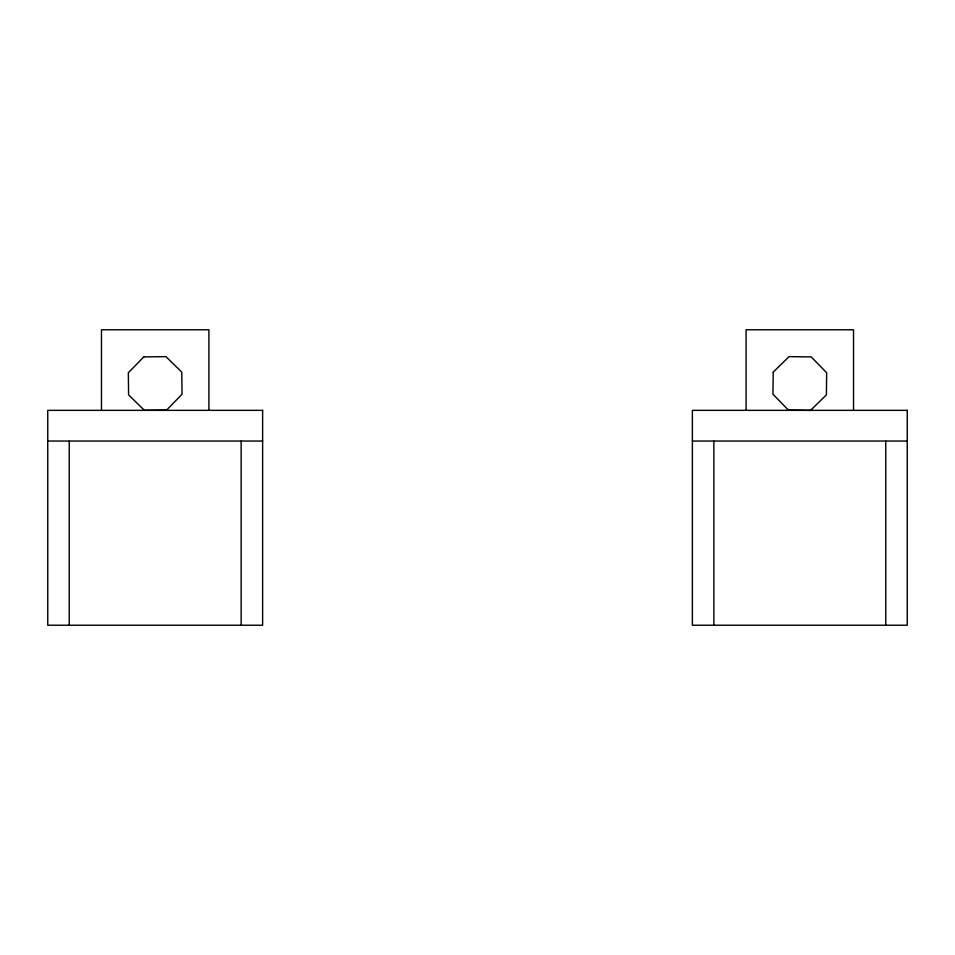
<?xml version="1.0" encoding="UTF-8"?>
<svg xmlns="http://www.w3.org/2000/svg" width="955" height="955" viewBox="0 0 955 955"><rect width="100%" height="100%" fill="white"/><g stroke="black" fill="none" stroke-linecap="round" stroke-linejoin="round"><path stroke-width="1.43" d="M47.75 441.043L262.625 441.043M692.375 441.043L907.25 441.043M885.763 441.15L885.763 625.227M853.531 410.352L853.531 329.773L746.094 329.773L746.094 410.352M713.863 441.15L713.863 625.227M241.138 441.15L241.138 625.227M208.906 410.352L208.906 329.773L101.469 329.773L101.469 410.352M69.238 441.15L69.238 625.227M773.228 372.092L772.953 394.236L788.412 410.077L810.556 410.352L826.397 394.893L826.672 372.748L811.213 356.907L789.069 356.633L773.228 372.092M143.787 356.907L128.328 372.748L128.603 394.893L144.444 410.352L166.588 410.077L182.047 394.236L181.772 372.092L165.931 356.633L143.787 356.907M262.625 410.352L47.75 410.352L47.75 625.227L262.625 625.227L262.625 410.352M907.25 410.352L692.375 410.352L692.375 625.227L907.25 625.227L907.25 410.352"/></g></svg>
